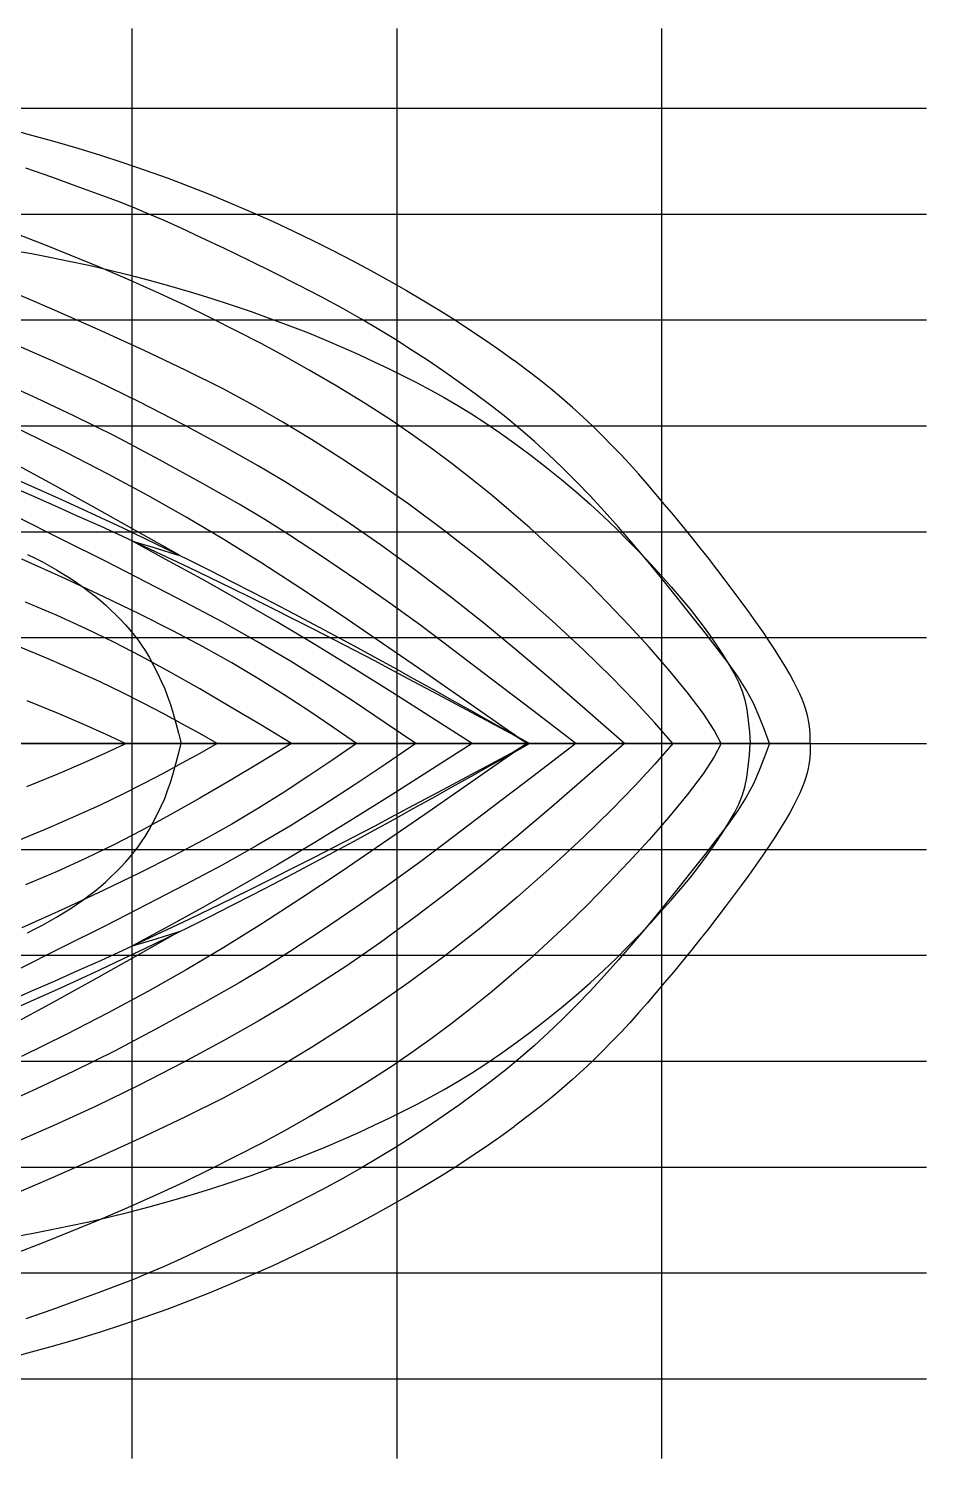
# Model space of a CAD drawing. Extents: x -0.22 to 9, y -4.91 to 1.71.
# Drawn here: x 7.304 to 8.999, y -4.913 to -2.213 of the extents above; entities that cross this region are included whole.
import ezdxf

# ---------------------------------------------------------------- set-up
doc = ezdxf.new("R2010")
doc.units = 0
doc.header["$MEASUREMENT"] = 0
for name, color, linetype in [('buttockgrid', 7, 'Continuous'), ('Center', 7, 'Continuous'), ('Knuckle_lines', 7, 'Continuous'), ('stationgrid', 7, 'Continuous'), ('waterlines', 7, 'Continuous')]:
    doc.layers.add(name, color=color, linetype=linetype)

msp = doc.modelspace()

# ---------------------------------------------------------------- linework, layer by layer
at = {"layer": 'buttockgrid', "color": 9}
for p, q in [((-0.219499, -2.36302), (8.999479, -2.36302)), ((-0.219499, -2.56302), (8.999479, -2.56302)), ((-0.219499, -2.76302), (8.999479, -2.76302)), ((-0.219499, -2.96302), (8.999479, -2.96302)), ((-0.219499, -3.16302), (8.999479, -3.16302)), ((-0.219499, -3.36302), (8.999479, -3.36302)), ((-0.219499, -3.56302), (8.999479, -3.56302)), ((-0.219499, -3.56302), (8.999479, -3.56302)), ((-0.219499, -3.76302), (8.999479, -3.76302)), ((-0.219499, -3.96302), (8.999479, -3.96302)), ((-0.219499, -4.16302), (8.999479, -4.16302)), ((-0.219499, -4.36302), (8.999479, -4.36302)), ((-0.219499, -4.56302), (8.999479, -4.56302)), ((-0.219499, -4.76302), (8.999479, -4.76302))]:
    msp.add_line(p, q, dxfattribs=at)
at = {"layer": 'Center', "color": 1}
msp.add_line((-0.219499, -3.56302), (8.999479, -3.56302), dxfattribs=at)
at = {"layer": 'Knuckle_lines', "color": 7}
for points in [[(7.2659, -2.4023), (7.3099, -2.4139), (7.3535, -2.426), (7.3968, -2.4387), (7.4396, -2.4519), (7.4821, -2.4657), (7.524, -2.4801), (7.5656, -2.4949), (7.6066, -2.5104), (7.6472, -2.5264)], [(7.6472, -2.5264), (7.6873, -2.5429), (7.7269, -2.5599), (7.7659, -2.5773), (7.8042, -2.5952), (7.8419, -2.6134), (7.8788, -2.6319), (7.9149, -2.6506), (7.9501, -2.6695), (7.9845, -2.6885), (8.0179, -2.7077), (8.0503, -2.7268), (8.0817, -2.746), (8.1119, -2.765), (8.141, -2.784), (8.1689, -2.8028), (8.1956, -2.8214), (8.221, -2.8397)], [(8.5052, -3.1114), (8.4888, -3.0919), (8.4723, -3.0728), (8.4558, -3.054), (8.4392, -3.0356), (8.4223, -3.0174), (8.4051, -2.9994), (8.3875, -2.9816), (8.3694, -2.9639), (8.3507, -2.9462), (8.3313, -2.9286), (8.3111, -2.911), (8.2901, -2.8934), (8.2681, -2.8756), (8.2451, -2.8577), (8.221, -2.8397)], [(7.2659, -3.0573), (7.3099, -3.0769), (7.3535, -3.0965), (7.3967, -3.1162), (7.4396, -3.1361), (7.482, -3.156), (7.5239, -3.1761), (7.5654, -3.1962), (7.6064, -3.2163), (7.647, -3.2365), (7.6871, -3.2568), (7.7267, -3.277), (7.7659, -3.2973), (7.8046, -3.3177), (7.8431, -3.338), (7.8811, -3.3584), (7.9189, -3.3788), (7.9564, -3.3992), (7.9936, -3.4196), (8.0306, -3.4401), (8.0675, -3.4606), (8.1042, -3.481), (8.1407, -3.5015), (8.1772, -3.522), (8.2136, -3.5425), (8.25, -3.563)], [(8.25, -3.563), (8.2136, -3.5435), (8.1772, -3.5239), (8.1407, -3.5043), (8.1042, -3.4848), (8.0675, -3.4652), (8.0306, -3.4457), (7.9936, -3.4261), (7.9564, -3.4065), (7.9189, -3.387), (7.8811, -3.3674), (7.8431, -3.3479), (7.8046, -3.3283), (7.7659, -3.3088), (7.7267, -3.2893), (7.6871, -3.2697), (7.647, -3.2502), (7.6064, -3.2307), (7.5654, -3.2111), (7.5239, -3.1917), (7.482, -3.1722), (7.4396, -3.1528), (7.3967, -3.1334), (7.3535, -3.1141), (7.3099, -3.0949), (7.2659, -3.0758)], [(8.78, -3.563), (8.78, -3.5568), (8.7799, -3.5504), (8.7797, -3.544), (8.7793, -3.5373), (8.7786, -3.5304), (8.7775, -3.5231), (8.7761, -3.5155), (8.7742, -3.5074), (8.7717, -3.4988), (8.7686, -3.4895), (8.7648, -3.4796), (8.7603, -3.469), (8.755, -3.4576), (8.7487, -3.4454), (8.7415, -3.4322), (8.7333, -3.418), (8.724, -3.4028), (8.7137, -3.3867), (8.7025, -3.3696), (8.6904, -3.3518), (8.6775, -3.3333), (8.6639, -3.3143), (8.6496, -3.2947), (8.6348, -3.2747), (8.6195, -3.2544), (8.6038, -3.2339), (8.5878, -3.2132), (8.5715, -3.1926), (8.555, -3.1719), (8.5384, -3.1515), (8.5218, -3.1312), (8.5052, -3.1114)], [(7.6871, -3.563), (7.647, -3.563), (7.6064, -3.563), (7.5654, -3.563), (7.5239, -3.563), (7.482, -3.563), (7.4396, -3.563), (7.3967, -3.563), (7.3535, -3.563), (7.3099, -3.563), (7.2659, -3.563)], [(7.6871, -3.563), (7.647, -3.563), (7.6064, -3.563), (7.5654, -3.563), (7.5239, -3.563), (7.482, -3.563), (7.4396, -3.563), (7.3967, -3.563), (7.3535, -3.563), (7.3099, -3.563), (7.2659, -3.563)], [(8.25, -3.563), (8.2136, -3.5826), (8.1772, -3.6021), (8.1407, -3.6217), (8.1042, -3.6413), (8.0675, -3.6608), (8.0306, -3.6804), (7.9936, -3.6999), (7.9564, -3.7195), (7.9189, -3.7391), (7.8811, -3.7586), (7.8431, -3.7782), (7.8046, -3.7977), (7.7659, -3.8172), (7.7267, -3.8368), (7.6871, -3.8563), (7.647, -3.8759), (7.6064, -3.8954), (7.5654, -3.9149), (7.5239, -3.9344), (7.482, -3.9538), (7.4396, -3.9733), (7.3967, -3.9926), (7.3535, -4.0119), (7.3099, -4.0311), (7.2659, -4.0503)], [(7.2659, -4.0687), (7.3099, -4.0492), (7.3535, -4.0295), (7.3967, -4.0098), (7.4396, -3.9899), (7.482, -3.97), (7.5239, -3.95), (7.5654, -3.9299), (7.6064, -3.9097), (7.647, -3.8895), (7.6871, -3.8693), (7.7267, -3.849), (7.7659, -3.8287), (7.8046, -3.8084), (7.8431, -3.788), (7.8811, -3.7677), (7.9189, -3.7473), (7.9564, -3.7268), (7.9936, -3.7064), (8.0306, -3.6859), (8.0675, -3.6655), (8.1042, -3.645), (8.1407, -3.6245), (8.1772, -3.604), (8.2136, -3.5835), (8.25, -3.563)], [(7.2982, -3.563), (7.3659, -3.563), (7.433, -3.563), (7.4993, -3.563), (7.5648, -3.563), (7.6295, -3.563), (7.6931, -3.563), (7.7557, -3.563), (7.8172, -3.563), (7.8774, -3.563), (7.9364, -3.563), (7.994, -3.563), (8.0502, -3.563), (8.105, -3.563), (8.1585, -3.563), (8.2108, -3.563), (8.2621, -3.563), (8.3124, -3.563), (8.3617, -3.563), (8.4102, -3.563), (8.458, -3.563), (8.5052, -3.563), (8.5518, -3.563), (8.598, -3.563), (8.6438, -3.563), (8.6894, -3.563), (8.7347, -3.563), (8.78, -3.563)], [(7.2982, -3.563), (7.3659, -3.563), (7.433, -3.563), (7.4993, -3.563), (7.5648, -3.563), (7.6295, -3.563), (7.6931, -3.563), (7.7557, -3.563), (7.8172, -3.563), (7.8774, -3.563), (7.9364, -3.563), (7.994, -3.563), (8.0502, -3.563), (8.105, -3.563), (8.1585, -3.563), (8.2108, -3.563), (8.2621, -3.563), (8.3124, -3.563), (8.3617, -3.563), (8.4102, -3.563), (8.458, -3.563), (8.5052, -3.563), (8.5518, -3.563), (8.598, -3.563), (8.6438, -3.563), (8.6894, -3.563), (8.7347, -3.563), (8.78, -3.563)], [(7.7267, -3.563), (7.6871, -3.563)], [(7.7267, -3.563), (7.6871, -3.563)], [(7.7659, -3.563), (7.7267, -3.563)], [(7.7659, -3.563), (7.7267, -3.563)], [(7.8046, -3.563), (7.7659, -3.563)], [(7.8046, -3.563), (7.7659, -3.563)], [(7.8431, -3.563), (7.8046, -3.563)], [(7.8431, -3.563), (7.8046, -3.563)], [(7.8811, -3.563), (7.8431, -3.563)], [(7.8811, -3.563), (7.8431, -3.563)], [(7.9189, -3.563), (7.8811, -3.563)], [(7.9189, -3.563), (7.8811, -3.563)], [(7.9564, -3.563), (7.9189, -3.563)], [(7.9564, -3.563), (7.9189, -3.563)], [(7.9936, -3.563), (7.9564, -3.563)], [(7.9936, -3.563), (7.9564, -3.563)], [(8.0306, -3.563), (7.9936, -3.563)], [(8.0306, -3.563), (7.9936, -3.563)], [(8.0675, -3.563), (8.0306, -3.563)], [(8.0675, -3.563), (8.0306, -3.563)], [(8.1042, -3.563), (8.0675, -3.563)], [(8.1042, -3.563), (8.0675, -3.563)], [(8.1407, -3.563), (8.1042, -3.563)], [(8.1407, -3.563), (8.1042, -3.563)], [(8.1772, -3.563), (8.1407, -3.563)], [(8.1772, -3.563), (8.1407, -3.563)], [(8.2136, -3.563), (8.1772, -3.563)], [(8.2136, -3.563), (8.1772, -3.563)], [(8.25, -3.563), (8.2136, -3.563)], [(8.25, -3.563), (8.2136, -3.563)], [(8.485, -3.563), (8.4686, -3.563), (8.4525, -3.563), (8.4368, -3.563), (8.4213, -3.563), (8.4061, -3.563), (8.3912, -3.563), (8.3764, -3.563), (8.3619, -3.563), (8.3475, -3.563), (8.3333, -3.563), (8.3192, -3.563), (8.3052, -3.563), (8.2913, -3.563), (8.2775, -3.563), (8.2638, -3.563), (8.25, -3.563)], [(8.485, -3.563), (8.4686, -3.563), (8.4525, -3.563), (8.4368, -3.563), (8.4213, -3.563), (8.4061, -3.563), (8.3912, -3.563), (8.3764, -3.563), (8.3619, -3.563), (8.3475, -3.563), (8.3333, -3.563), (8.3192, -3.563), (8.3052, -3.563), (8.2913, -3.563), (8.2775, -3.563), (8.2638, -3.563), (8.25, -3.563)], [(8.25, -3.563), (8.25, -3.563), (8.25, -3.563), (8.25, -3.563), (8.25, -3.563), (8.25, -3.563), (8.25, -3.563), (8.25, -3.563), (8.25, -3.563), (8.25, -3.563), (8.25, -3.563), (8.25, -3.563), (8.25, -3.563), (8.25, -3.563), (8.25, -3.563), (8.25, -3.563), (8.25, -3.563)], [(8.25, -3.563), (8.25, -3.563), (8.25, -3.563), (8.25, -3.563), (8.25, -3.563), (8.25, -3.563), (8.25, -3.563), (8.25, -3.563), (8.25, -3.563), (8.25, -3.563), (8.25, -3.563), (8.25, -3.563), (8.25, -3.563), (8.25, -3.563), (8.25, -3.563), (8.25, -3.563), (8.25, -3.563)], [(8.5017, -3.563), (8.485, -3.563)], [(8.5017, -3.563), (8.485, -3.563)], [(8.5188, -3.563), (8.5017, -3.563)], [(8.5188, -3.563), (8.5017, -3.563)], [(8.78, -3.563), (8.78, -3.5693), (8.7799, -3.5756), (8.7797, -3.5821), (8.7793, -3.5887), (8.7786, -3.5956), (8.7775, -3.6029), (8.7761, -3.6105), (8.7742, -3.6186), (8.7717, -3.6273), (8.7686, -3.6365), (8.7648, -3.6464), (8.7603, -3.657), (8.755, -3.6684), (8.7487, -3.6807), (8.7415, -3.6938), (8.7333, -3.708), (8.724, -3.7232), (8.7137, -3.7394), (8.7025, -3.7564), (8.6904, -3.7742), (8.6775, -3.7927), (8.6639, -3.8118), (8.6496, -3.8314), (8.6348, -3.8514), (8.6195, -3.8717), (8.6038, -3.8922), (8.5878, -3.9128), (8.5715, -3.9335), (8.555, -3.9541), (8.5384, -3.9746), (8.5218, -3.9948), (8.5052, -4.0147)], [(8.5362, -3.563), (8.5188, -3.563)], [(8.5362, -3.563), (8.5188, -3.563)], [(8.5538, -3.563), (8.5362, -3.563)], [(8.5538, -3.563), (8.5362, -3.563)], [(8.5717, -3.563), (8.5538, -3.563)], [(8.5717, -3.563), (8.5538, -3.563)], [(8.5899, -3.563), (8.5717, -3.563)], [(8.5899, -3.563), (8.5717, -3.563)], [(8.6083, -3.563), (8.5899, -3.563)], [(8.6083, -3.563), (8.5899, -3.563)], [(8.6269, -3.563), (8.6083, -3.563)], [(8.6269, -3.563), (8.6083, -3.563)], [(8.6456, -3.563), (8.6269, -3.563)], [(8.6456, -3.563), (8.6269, -3.563)], [(8.6645, -3.563), (8.6456, -3.563)], [(8.6645, -3.563), (8.6456, -3.563)], [(8.6836, -3.563), (8.6645, -3.563)], [(8.6836, -3.563), (8.6645, -3.563)], [(8.7027, -3.563), (8.6836, -3.563)], [(8.7027, -3.563), (8.6836, -3.563)], [(8.722, -3.563), (8.7027, -3.563)], [(8.722, -3.563), (8.7027, -3.563)], [(8.7413, -3.563), (8.722, -3.563)], [(8.7413, -3.563), (8.722, -3.563)], [(8.7606, -3.563), (8.7413, -3.563)], [(8.7606, -3.563), (8.7413, -3.563)], [(8.78, -3.563), (8.7606, -3.563)], [(8.78, -3.563), (8.7606, -3.563)], [(8.5052, -4.0147), (8.4888, -4.0342), (8.4723, -4.0533), (8.4558, -4.072), (8.4392, -4.0905), (8.4223, -4.1087), (8.4051, -4.1267), (8.3875, -4.1445), (8.3694, -4.1622), (8.3507, -4.1798), (8.3313, -4.1974), (8.3111, -4.215), (8.2901, -4.2327), (8.2681, -4.2504), (8.2451, -4.2683), (8.221, -4.2864)], [(7.6472, -4.5997), (7.6873, -4.5832), (7.7269, -4.5662), (7.7659, -4.5487), (7.8042, -4.5309), (7.8419, -4.5127), (7.8788, -4.4942), (7.9149, -4.4755), (7.9501, -4.4566), (7.9845, -4.4375), (8.0179, -4.4184), (8.0503, -4.3992), (8.0817, -4.3801), (8.1119, -4.361), (8.141, -4.342), (8.1689, -4.3233), (8.1956, -4.3047), (8.221, -4.2864)], [(7.2659, -4.7238), (7.3099, -4.7122), (7.3535, -4.7), (7.3968, -4.6873), (7.4396, -4.6741), (7.4821, -4.6603), (7.524, -4.646), (7.5656, -4.6311), (7.6066, -4.6157), (7.6472, -4.5997)]]:
    msp.add_lwpolyline(points, dxfattribs=at)
at = {"layer": 'stationgrid', "color": 9}
for p, q in [((7.5, -4.913255), (7.5, -2.212785)), ((8, -4.913255), (8, -2.212785)), ((8.5, -4.913255), (8.5, -2.212785))]:
    msp.add_line(p, q, dxfattribs=at)
at = {"layer": 'waterlines', "color": 135}
for points in [[(8.7032, -3.563), (8.694, -3.5375), (8.684, -3.5121), (8.6727, -3.4869), (8.6593, -3.4618), (8.6435, -3.4367), (8.6252, -3.4109), (8.6046, -3.3836), (8.5817, -3.3542), (8.5567, -3.3224), (8.5301, -3.2889), (8.5024, -3.2546), (8.4742, -3.2202), (8.446, -3.1865), (8.4182, -3.1544), (8.3911, -3.1241), (8.3644, -3.0953), (8.338, -3.068), (8.3118, -3.0419), (8.2856, -3.0169), (8.2592, -2.9929), (8.2324, -2.9696), (8.2051, -2.9468), (8.1769, -2.9245), (8.1477, -2.9025), (8.1178, -2.8809), (8.0875, -2.8597), (8.0571, -2.8391), (8.0268, -2.8192), (7.9967, -2.7999), (7.9657, -2.7808), (7.9329, -2.7615), (7.8973, -2.7414), (7.8577, -2.7201), (7.814, -2.6974), (7.7677, -2.674), (7.7205, -2.6508), (7.6743, -2.6284), (7.6309, -2.6078), (7.592, -2.5898), (7.5591, -2.5749), (7.5302, -2.5624), (7.5021, -2.5509), (7.4717, -2.539), (7.4358, -2.5256), (7.3939, -2.5102), (7.3478, -2.4937), (7.2992, -2.4766)], [(8.612, -3.563), (8.5989, -3.5379), (8.5779, -3.5057), (8.5478, -3.4659), (8.5127, -3.4232), (8.4758, -3.381), (8.4376, -3.3393), (8.3982, -3.298), (8.3586, -3.2578), (8.3205, -3.2205), (8.2849, -3.187), (8.2505, -3.156), (8.2155, -3.1253), (8.1792, -3.0946), (8.1419, -3.0643), (8.1042, -3.035), (8.0671, -3.0072), (8.03, -2.9805), (7.9886, -2.9524), (7.9395, -2.921), (7.8862, -2.8883), (7.8342, -2.8577), (7.7874, -2.8315), (7.743, -2.8077), (7.6973, -2.784), (7.6487, -2.7596), (7.5977, -2.7347), (7.5447, -2.71), (7.4907, -2.6858), (7.4365, -2.6626), (7.3828, -2.6404), (7.3297, -2.6193), (7.2772, -2.5991)], [(7.2749, -2.6316), (7.3093, -2.6377), (7.3445, -2.6445), (7.3807, -2.6518), (7.4176, -2.6598), (7.4551, -2.6684), (7.4932, -2.6777), (7.5317, -2.6877), (7.5704, -2.6984), (7.6093, -2.7098), (7.6481, -2.7218), (7.6866, -2.7344), (7.7245, -2.7474), (7.7616, -2.7607), (7.7977, -2.7742), (7.8324, -2.7877), (7.8656, -2.8013), (7.8974, -2.8149), (7.9277, -2.8284), (7.9567, -2.8419), (7.9847, -2.8554), (8.0117, -2.8688), (8.0378, -2.8821), (8.0634, -2.8957), (8.0889, -2.9097), (8.1144, -2.9246), (8.1405, -2.9406), (8.1675, -2.9581), (8.1955, -2.9771), (8.2243, -2.9975), (8.2533, -3.0191), (8.2822, -3.0415), (8.3107, -3.0644), (8.3383, -3.0877), (8.3647, -3.111), (8.3898, -3.1342), (8.4137, -3.1572), (8.4365, -3.18), (8.4581, -3.2024), (8.4789, -3.2244), (8.4987, -3.246), (8.5177, -3.2673), (8.5359, -3.2883), (8.5533, -3.3093), (8.5699, -3.3304), (8.5858, -3.3518), (8.6007, -3.3733), (8.6144, -3.3942), (8.6265, -3.4141), (8.6369, -3.4322), (8.6453, -3.4485), (8.6518, -3.4642), (8.6568, -3.4806), (8.6605, -3.499), (8.6632, -3.5193), (8.6653, -3.5408), (8.667, -3.563)], [(8.5208, -3.563), (8.4864, -3.5241), (8.4488, -3.483), (8.4051, -3.4377), (8.3525, -3.3865), (8.2923, -3.3308), (8.2268, -3.2731), (8.1585, -3.2157), (8.0896, -3.1613), (8.0223, -3.1113), (7.9573, -3.066), (7.8956, -3.0251), (7.8381, -2.9887), (7.7845, -2.956), (7.7306, -2.925), (7.6713, -2.8934), (7.6016, -2.8586), (7.5213, -2.8204), (7.4352, -2.781), (7.3487, -2.7426), (7.2671, -2.7075)], [(8.4294, -3.563), (8.3596, -3.5019), (8.2914, -3.4427), (8.2262, -3.3873), (8.1638, -3.3357), (8.101, -3.2859), (8.0356, -3.2361), (7.9688, -3.1875), (7.903, -3.1422), (7.8416, -3.102), (7.7884, -3.0687), (7.7377, -3.0385), (7.6738, -3.0025), (7.5958, -2.9604), (7.5129, -2.9175), (7.4319, -2.8781), (7.3521, -2.8414), (7.2715, -2.806)], [(8.3378, -3.563), (8.2564, -3.5007), (8.1783, -3.4412), (8.1069, -3.3871), (8.0447, -3.3404), (7.9863, -3.298), (7.9239, -3.2543), (7.8571, -3.2093), (7.7966, -3.1695), (7.7502, -3.14), (7.702, -3.1112), (7.6336, -3.0724), (7.5515, -3.0272), (7.4673, -2.9828), (7.3898, -2.9441), (7.3188, -2.9105), (7.2528, -2.8805)], [(8.2457, -3.563), (8.227, -3.5512), (8.2205, -3.5472), (8.2248, -3.5488), (8.2143, -3.5415), (8.133, -3.4847), (8.0523, -3.4287), (7.9726, -3.3739), (7.8945, -3.3209), (7.8182, -3.2703), (7.7444, -3.2227), (7.6727, -3.178), (7.6016, -3.1356), (7.5293, -3.0946), (7.4544, -3.0541), (7.3752, -3.0133), (7.2909, -2.9718)], [(8.1419, -3.563), (8.0669, -3.5151), (7.9922, -3.4676), (7.9181, -3.4211), (7.8448, -3.3762), (7.7727, -3.3332), (7.7017, -3.2923), (7.6317, -3.2529), (7.5623, -3.2146), (7.5006, -3.1808), (7.5049, -3.1821), (7.5448, -3.1943), (7.5847, -3.2064), (7.5888, -3.2076), (7.5149, -3.1658), (7.4327, -3.1195), (7.351, -3.0743), (7.2699, -3.0306)], [(8.0353, -3.563), (7.9774, -3.5237), (7.9189, -3.4845), (7.8595, -3.4458), (7.7984, -3.4076), (7.7353, -3.3702), (7.6695, -3.3334), (7.6006, -3.2965), (7.5277, -3.2587), (7.4505, -3.2195), (7.3681, -3.1782), (7.2807, -3.1344)], [(7.3023, -3.2058), (7.3165, -3.2128), (7.3303, -3.2201), (7.3439, -3.2276), (7.3571, -3.2353), (7.37, -3.2431), (7.3826, -3.251), (7.3948, -3.2591), (7.4066, -3.2674), (7.4181, -3.2757), (7.4292, -3.2843), (7.4398, -3.2931), (7.45, -3.302), (7.4597, -3.311), (7.4691, -3.3202), (7.4782, -3.3294), (7.487, -3.3389), (7.4955, -3.3486), (7.5035, -3.3583), (7.5108, -3.3677), (7.5174, -3.3771), (7.5241, -3.3875), (7.5315, -3.4001), (7.5395, -3.4146), (7.5474, -3.4299), (7.5547, -3.445), (7.5611, -3.4595), (7.5667, -3.474), (7.5719, -3.4895), (7.5771, -3.5064), (7.5821, -3.5246), (7.5871, -3.5436), (7.5921, -3.563)], [(7.9231, -3.563), (7.8784, -3.5323), (7.8331, -3.5016), (7.7866, -3.4711), (7.7383, -3.4407), (7.6876, -3.4105), (7.6338, -3.3805), (7.5762, -3.3501), (7.514, -3.3188), (7.4464, -3.2862), (7.3724, -3.2517), (7.2915, -3.2147)], [(7.8007, -3.563), (7.7424, -3.528), (7.6845, -3.4935), (7.6275, -3.46), (7.5716, -3.4282), (7.5173, -3.3985), (7.4648, -3.3714), (7.4126, -3.3462), (7.3579, -3.3215), (7.298, -3.296)], [(7.6604, -3.563), (7.6273, -3.5444), (7.5935, -3.5256), (7.5585, -3.5066), (7.5215, -3.4872), (7.4819, -3.4673), (7.4391, -3.4468), (7.3924, -3.4255), (7.3412, -3.4032), (7.2848, -3.3799)], [(7.3011, -3.4817), (7.358, -3.505), (7.4079, -3.5264), (7.45, -3.5454), (7.4877, -3.563)], [(8.3378, -3.563), (8.2564, -3.6253), (8.1783, -3.6848), (8.1069, -3.7389), (8.0447, -3.7856), (7.9863, -3.8281), (7.9239, -3.8717), (7.8571, -3.9168), (7.7966, -3.9565), (7.7502, -3.9861), (7.702, -4.0148), (7.6336, -4.0537), (7.5515, -4.0988), (7.4673, -4.1433), (7.3898, -4.182), (7.3188, -4.2155), (7.2528, -4.2455)], [(8.5208, -3.563), (8.4864, -3.602), (8.4488, -3.643), (8.4051, -3.6883), (8.3525, -3.7395), (8.2923, -3.7952), (8.2268, -3.853), (8.1585, -3.9103), (8.0896, -3.9648), (8.0223, -4.0147), (7.9573, -4.06), (7.8956, -4.1009), (7.8381, -4.1374), (7.7845, -4.17), (7.7306, -4.201), (7.6713, -4.2327), (7.6016, -4.2674), (7.5213, -4.3056), (7.4352, -4.3451), (7.3487, -4.3835), (7.2671, -4.4186)], [(8.1419, -3.563), (8.0669, -3.611), (7.9922, -3.6585), (7.9181, -3.7049), (7.8448, -3.7499), (7.7727, -3.7929), (7.7017, -3.8338), (7.6317, -3.8731), (7.5623, -3.9115), (7.5006, -3.9452), (7.5049, -3.9439), (7.5448, -3.9318), (7.5847, -3.9196), (7.5888, -3.9184), (7.5149, -3.9603), (7.4327, -4.0065), (7.351, -4.0517), (7.2699, -4.0954)], [(8.4294, -3.563), (8.3596, -3.6241), (8.2914, -3.6833), (8.2262, -3.7388), (8.1638, -3.7903), (8.101, -3.8401), (8.0356, -3.89), (7.9688, -3.9386), (7.903, -3.9839), (7.8416, -4.024), (7.7884, -4.0574), (7.7377, -4.0875), (7.6738, -4.1235), (7.5958, -4.1657), (7.5129, -4.2085), (7.4319, -4.248), (7.3521, -4.2847), (7.2715, -4.32)], [(7.2749, -4.4945), (7.3093, -4.4883), (7.3445, -4.4816), (7.3807, -4.4742), (7.4176, -4.4662), (7.4551, -4.4576), (7.4932, -4.4483), (7.5317, -4.4383), (7.5704, -4.4276), (7.6093, -4.4162), (7.6481, -4.4042), (7.6866, -4.3916), (7.7245, -4.3787), (7.7616, -4.3654), (7.7977, -4.3519), (7.8324, -4.3383), (7.8656, -4.3247), (7.8974, -4.3111), (7.9277, -4.2976), (7.9567, -4.2841), (7.9847, -4.2707), (8.0117, -4.2573), (8.0378, -4.2439), (8.0634, -4.2303), (8.0889, -4.2163), (8.1144, -4.2014), (8.1405, -4.1854), (8.1675, -4.168), (8.1955, -4.1489), (8.2243, -4.1285), (8.2533, -4.1069), (8.2822, -4.0846), (8.3107, -4.0616), (8.3383, -4.0384), (8.3647, -4.0151), (8.3898, -3.9919), (8.4137, -3.9688), (8.4365, -3.9461), (8.4581, -3.9236), (8.4789, -3.9016), (8.4987, -3.88), (8.5177, -3.8588), (8.5359, -3.8378), (8.5533, -3.8168), (8.5699, -3.7956), (8.5858, -3.7742), (8.6007, -3.7528), (8.6144, -3.7318), (8.6265, -3.712), (8.6369, -3.6938), (8.6453, -3.6775), (8.6518, -3.6619), (8.6568, -3.6454), (8.6605, -3.627), (8.6632, -3.6067), (8.6653, -3.5852), (8.667, -3.563)], [(8.612, -3.563), (8.5989, -3.5882), (8.5779, -3.6203), (8.5478, -3.6601), (8.5127, -3.7028), (8.4758, -3.7451), (8.4376, -3.7868), (8.3982, -3.8281), (8.3586, -3.8682), (8.3205, -3.9056), (8.2849, -3.9391), (8.2505, -3.9701), (8.2155, -4.0007), (8.1792, -4.0314), (8.1419, -4.0617), (8.1042, -4.091), (8.0671, -4.1189), (8.03, -4.1456), (7.9886, -4.1736), (7.9395, -4.205), (7.8862, -4.2377), (7.8342, -4.2683), (7.7874, -4.2946), (7.743, -4.3183), (7.6973, -4.342), (7.6487, -4.3665), (7.5977, -4.3913), (7.5447, -4.416), (7.4907, -4.4402), (7.4365, -4.4635), (7.3828, -4.4856), (7.3297, -4.5067), (7.2772, -4.5269)], [(8.0353, -3.563), (7.9774, -3.6024), (7.9189, -3.6415), (7.8595, -3.6803), (7.7984, -3.7184), (7.7353, -3.7558), (7.6695, -3.7926), (7.6006, -3.8296), (7.5277, -3.8673), (7.4505, -3.9065), (7.3681, -3.9479), (7.2807, -3.9916)], [(7.6604, -3.563), (7.6273, -3.5817), (7.5935, -3.6004), (7.5585, -3.6194), (7.5215, -3.6388), (7.4819, -3.6587), (7.4391, -3.6792), (7.3924, -3.7005), (7.3412, -3.7228), (7.2848, -3.7461)], [(8.2457, -3.563), (8.227, -3.5748), (8.2205, -3.5789), (8.2248, -3.5772), (8.2143, -3.5846), (8.133, -3.6413), (8.0523, -3.6973), (7.9726, -3.7522), (7.8945, -3.8052), (7.8182, -3.8557), (7.7444, -3.9034), (7.6727, -3.948), (7.6016, -3.9904), (7.5293, -4.0315), (7.4544, -4.072), (7.3752, -4.1128), (7.2909, -4.1543)], [(7.9231, -3.563), (7.8784, -3.5937), (7.8331, -3.6244), (7.7866, -3.655), (7.7383, -3.6854), (7.6876, -3.7155), (7.6338, -3.7456), (7.5762, -3.776), (7.514, -3.8072), (7.4464, -3.8398), (7.3724, -3.8744), (7.2915, -3.9113)], [(7.8007, -3.563), (7.7424, -3.5981), (7.6845, -3.6326), (7.6275, -3.666), (7.5716, -3.6978), (7.5173, -3.7275), (7.4648, -3.7546), (7.4126, -3.7798), (7.3579, -3.8045), (7.298, -3.83)], [(8.7032, -3.563), (8.694, -3.5885), (8.684, -3.6139), (8.6727, -3.6392), (8.6593, -3.6642), (8.6435, -3.6893), (8.6252, -3.7151), (8.6046, -3.7424), (8.5817, -3.7718), (8.5567, -3.8036), (8.5301, -3.8371), (8.5024, -3.8715), (8.4742, -3.9059), (8.446, -3.9395), (8.4182, -3.9716), (8.3911, -4.0019), (8.3644, -4.0307), (8.338, -4.058), (8.3118, -4.0841), (8.2856, -4.1091), (8.2592, -4.1332), (8.2324, -4.1565), (8.2051, -4.1792), (8.1769, -4.2015), (8.1477, -4.2235), (8.1178, -4.2452), (8.0875, -4.2664), (8.0571, -4.287), (8.0268, -4.3069), (7.9967, -4.3261), (7.9657, -4.3452), (7.9329, -4.3645), (7.8973, -4.3846), (7.8577, -4.406), (7.814, -4.4286), (7.7677, -4.452), (7.7205, -4.4753), (7.6743, -4.4976), (7.6309, -4.5182), (7.592, -4.5363), (7.5591, -4.5512), (7.5302, -4.5637), (7.5021, -4.5752), (7.4717, -4.587), (7.4358, -4.6005), (7.3939, -4.6158), (7.3478, -4.6324), (7.2992, -4.6494)], [(7.3011, -3.6443), (7.358, -3.6211), (7.4079, -3.5996), (7.45, -3.5807), (7.4877, -3.563)], [(7.3023, -3.9203), (7.3165, -3.9132), (7.3303, -3.906), (7.3439, -3.8985), (7.3571, -3.8908), (7.37, -3.883), (7.3826, -3.875), (7.3948, -3.8669), (7.4066, -3.8587), (7.4181, -3.8503), (7.4292, -3.8417), (7.4398, -3.833), (7.45, -3.8241), (7.4597, -3.815), (7.4691, -3.8059), (7.4782, -3.7966), (7.487, -3.7871), (7.4955, -3.7775), (7.5035, -3.7678), (7.5108, -3.7583), (7.5174, -3.749), (7.5241, -3.7385), (7.5315, -3.7259), (7.5395, -3.7114), (7.5474, -3.6961), (7.5547, -3.6811), (7.5611, -3.6666), (7.5667, -3.652), (7.5719, -3.6366), (7.5771, -3.6197), (7.5821, -3.6015), (7.5871, -3.5825), (7.5921, -3.563)]]:
    msp.add_lwpolyline(points, dxfattribs=at)

doc.saveas('drawing.dxf')
